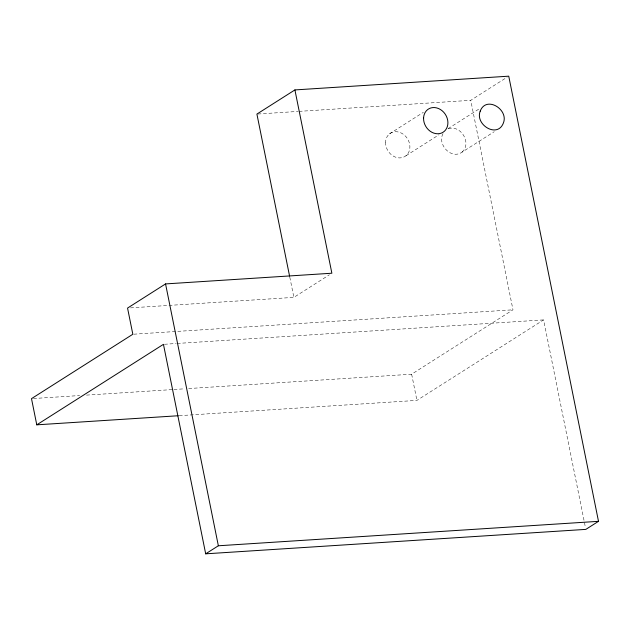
<?xml version="1.0" encoding="UTF-8"?>
<svg xmlns="http://www.w3.org/2000/svg" width="630" height="630" viewBox="0 0 630 630"><rect width="100%" height="100%" fill="white"/><g stroke="black" fill="none" stroke-linecap="round" stroke-linejoin="round"><path stroke-width="0.47" stroke-dasharray="3.15 2.36" d="M443 133.631C437.047 144.443 451.245 159.918 462.034 152.161L494.251 131.686M462.034 152.161C472.177 143.301 460.758 124.37 448.182 128.756M389.505 133.851L423.376 112.329M299.085 111.36L470.744 100.328L507.087 77.23M448.056 128.67L480.28 108.195M405.964 155.768L439.008 134.765M130.489 307.881L293.871 297.376L329.388 274.798M188.669 388.545L411.642 374.212L512.977 309.81L470.744 100.328M179.211 415.682L416.926 400.397L543.596 319.898L585.443 527.46M257.891 114.014L298.108 111.423M133.82 334.191L512.977 309.81M164.43 344.271L176.219 343.515M177.203 343.452L543.596 319.898M33.461 398.522L79.632 395.553M86.507 395.112L172.951 389.553M173.935 389.49L184.74 388.797M411.642 374.212L416.926 400.397M289.784 277.113L293.871 297.376M385.576 142.16A13.718 11.482 57.6 0 0 403.358 157.256A13.718 11.482 57.6 0 0 404.271 135.009A13.718 11.482 57.6 0 0 385.576 142.16"/><path stroke-width="0.94" d="M294.911 89.925L331.868 273.223L165.556 283.917L127.551 308.07L132.835 334.254L31.5 398.648L36.776 424.833L163.446 344.334L205.687 553.825L585.837 529.381L598.5 521.333L508.741 76.175L294.911 89.925L256.906 114.077L289.587 276.153M205.687 553.825L218.358 545.777L598.5 521.333M36.776 424.833L178.227 415.745M165.556 283.917L218.358 545.777M480.202 111.171C474.784 124.74 497.542 138.75 503.417 122.937C508.827 109.368 486.077 95.358 480.202 111.171M423.58 118.007A13.718 11.482 57.6 0 0 441.362 133.111A13.718 11.482 57.6 0 0 442.268 110.856A13.718 11.482 57.6 0 0 423.58 118.007"/></g></svg>
